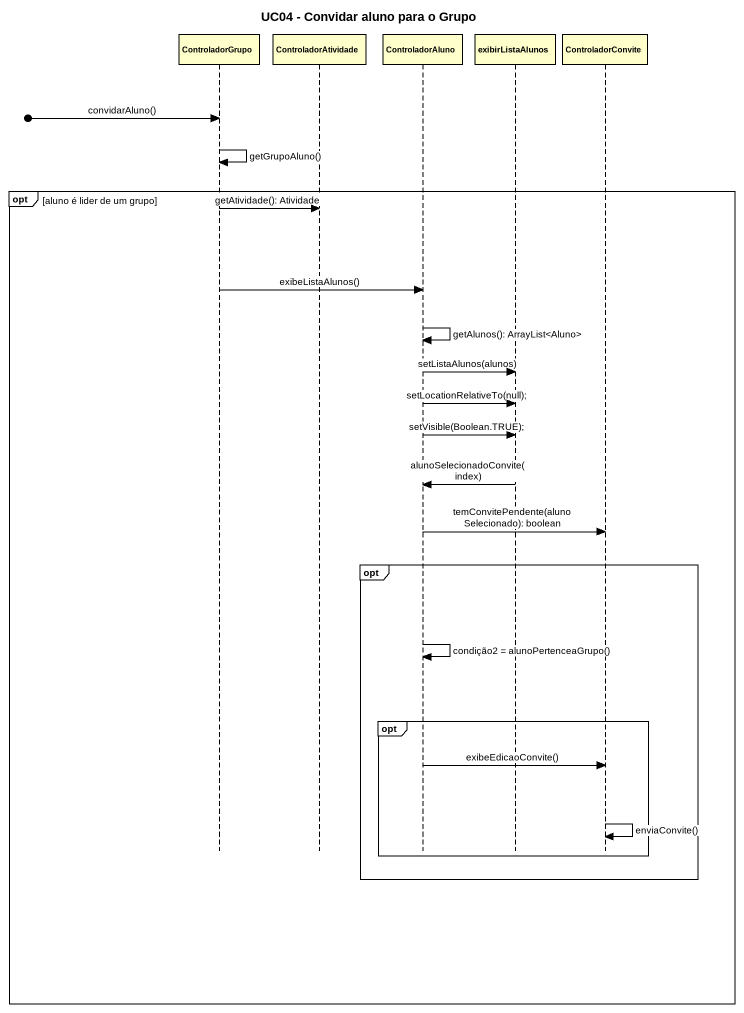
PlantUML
@startuml
title UC04 - Convidar aluno para o Grupo
hide footbox
participant ControladorGrupo
participant ControladorAtividade
participant ControladorAluno
participant exibirListaAlunos
participant ControladorConvite

[o-> ControladorGrupo : convidarAluno()
ControladorGrupo -> ControladorGrupo : getGrupoAluno()
opt aluno é lider de um grupo
  ControladorGrupo -> ControladorAtividade : getAtividade(): Atividade
  ControladorGrupo -> ControladorAluno : exibeListaAlunos()
  ControladorAluno -> ControladorAluno : getAlunos(): ArrayList<Aluno>
  ControladorAluno -> exibirListaAlunos : setListaAlunos(alunos)
  ControladorAluno -> exibirListaAlunos : setLocationRelativeTo(null);
  ControladorAluno -> exibirListaAlunos : setVisible(Boolean.TRUE);
  exibirListaAlunos -> ControladorAluno : alunoSelecionadoConvite(index)
  ControladorAluno -> ControladorConvite : temConvitePendente(alunoSelecionado): boolean
  opt
    ControladorAluno -> ControladorAluno : condição2 = alunoPertenceaGrupo()
    opt
      ControladorAluno -> ControladorConvite : exibeEdicaoConvite()
      ControladorConvite -> ControladorConvite : enviaConvite()
    end
  end
end
@enduml
